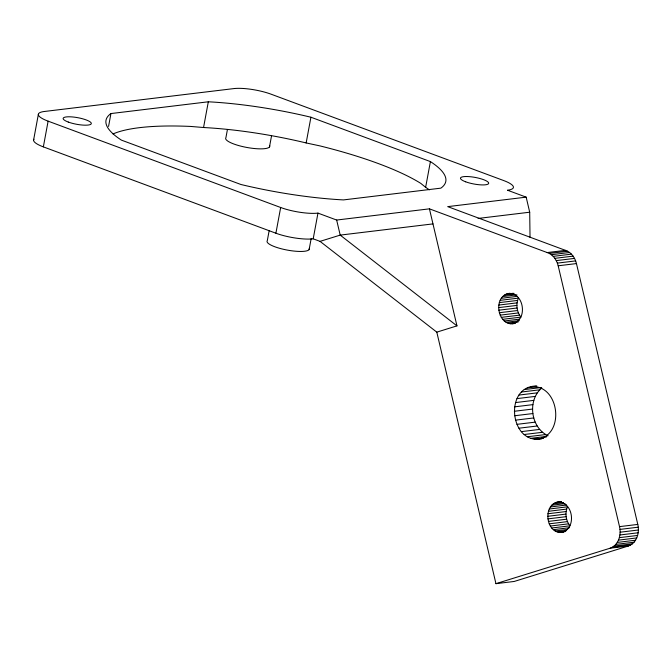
<?xml version="1.0" encoding="UTF-8"?>
<svg xmlns="http://www.w3.org/2000/svg" width="672" height="672" viewBox="0 0 672 672"><rect width="100%" height="100%" fill="white"/><g stroke="black" fill="none" stroke-linecap="round" stroke-linejoin="round"><path stroke-width="1.01" d="M515.105 323.358C497.07 328.079 491.896 294.748 510.098 293.286M502.656 319.334L520.934 317.125C516.709 311.884 515.726 304.29 518.423 298.133L500.153 300.342M541.758 438.782C509.527 445.343 503.479 385.4 536.852 386.03M548.125 435.742C530.611 427.854 527.1 400.201 541.808 387.988M563.153 532.165C544.555 535.525 541.817 500.648 561.196 501.715M551.729 528.007L569.999 525.798C565.774 520.565 564.799 512.971 567.496 506.814L549.217 509.023M33.928 139.247A26.939 6.292 10.5 0 0 43.352 146.874L275.898 233.218A26.939 6.292 10.5 0 0 313.202 238.829L320.04 241.366L436.8 332.144L495.944 583.666L610.168 548.192C618.677 545.227 621.508 534.685 619.517 526.63L558.18 265.784C556.811 260.039 553.022 254.436 547.201 252.563L429.433 208.841L336.655 220.046L317.965 213.108A26.939 6.292 10.5 0 1 280.669 207.497L48.115 121.153A26.939 6.292 10.5 0 1 44.318 111.493L233.822 88.595A26.939 6.292 10.5 0 1 271.127 94.206L503.672 180.55A26.939 6.292 10.5 0 1 507.478 190.21L526.168 197.148L529.704 212.209L530.032 237.384M495.944 583.666L514.214 581.456L628.446 545.983C636.955 543.018 639.778 532.476 637.795 524.42L576.458 263.575C575.089 257.83 571.301 252.227 565.48 250.362L447.712 206.632L526.168 197.148M108.562 126.42L110.947 113.56L208.32 101.791A145.572 33.986 10.5 0 1 310.926 117.222L430.408 161.591A145.572 33.986 10.5 0 1 440.857 188.152L343.476 199.912A145.572 33.986 10.5 0 1 240.87 184.481L121.388 140.112A145.572 33.986 10.5 0 1 110.93 113.56M429.341 189.865A145.572 33.986 10.5 0 0 425.628 187.312L420.748 183.347A172.62 40.295 10.5 0 0 320.023 145.916L306.155 142.943L310.918 117.222M425.636 187.312L430.408 161.591M33.6 140.028L38.363 114.307M43.352 146.874L48.115 121.153M227.422 129.57L225.926 137.634A22.42 5.233 10.5 0 0 247.061 147.496A22.42 5.233 10.5 0 0 269.657 145.597M269.48 146.95L271.538 135.853M269.17 230.588L267.305 240.677A21.521 5.023 10.5 0 0 287.591 250.144A21.521 5.023 10.5 0 0 309.28 248.321M275.898 233.218L280.669 207.497M309.12 249.623L311.178 238.526M313.202 238.829L317.965 213.108M208.32 101.791L203.549 127.512L190.663 126.437A172.62 40.295 10.5 0 0 113.014 133.946M537.692 439.27C565.807 434.7 559.222 383.628 530.762 386.77M320.04 241.366L340.2 235.108L432.978 223.894M436.8 332.144L456.96 325.878L429.433 208.841M512.056 323.728C528.226 321.098 524.437 291.724 508.066 293.53M561.128 532.409C577.29 529.771 573.51 500.405 557.138 502.211M478.094 218.442L529.704 212.209M547.201 252.563L565.48 250.362M549.335 253.436L567.613 251.227M551.351 254.705L569.629 252.496M553.216 256.36L571.486 254.15M554.862 258.342L573.14 256.133M556.265 260.61L574.535 258.401M557.374 263.113L575.652 260.904M558.18 265.784L576.458 263.575M506.134 294.134L513.24 293.278M512.098 293.63L514.13 293.387M504.319 295.151L513.458 294.042M502.69 296.554L516.902 294.832M501.287 298.301L517.532 296.335M499.313 302.627L517.591 300.418M498.8 305.071L517.07 302.862M498.624 307.625L516.902 305.416M498.792 310.204L517.07 307.994M499.296 312.732L517.574 310.523M500.128 315.143L518.406 312.934M501.262 317.36L519.532 315.151M504.286 320.989L519.515 319.15M506.092 322.291L519.288 320.695M508.024 323.198L518.179 321.972M510.031 323.677L515.113 323.064M534.257 386.476L536.281 386.232M527.394 387.82L536.525 386.711M524.244 389.584L541.506 387.5M521.413 392.02L539.683 389.81M518.969 395.06L537.247 392.851M516.995 398.614L535.265 396.404M515.533 402.578L533.812 400.369M514.643 406.837L532.921 404.628M514.34 411.272L532.61 409.063M514.626 415.75L532.904 413.549M515.508 420.151L533.786 417.942M516.953 424.343L535.231 422.134M518.918 428.207L537.197 425.998M521.354 431.626L539.633 429.416M524.177 434.507L542.455 432.298M527.318 436.766L545.597 434.566M530.687 438.346L546.932 436.38M544.412 437.186L546.437 436.943M534.181 439.186L543.32 438.085M541.136 438.598L543.169 438.354M559.146 502.043L561.179 501.799M555.198 502.816L561.288 502.076M553.392 503.832L563.539 502.597M551.762 505.235L564.959 503.639M550.351 506.982L566.597 505.016M548.377 511.3L566.656 509.09M547.865 513.752L566.143 511.543M547.688 516.306L565.967 514.097M547.856 518.876L566.135 516.676M548.369 521.413L566.639 519.204M549.2 523.824L567.47 521.615M550.326 526.042L568.604 523.832M553.35 529.67L569.596 527.705M555.156 530.964L567.344 529.494M557.096 531.871L566.236 530.771M559.104 532.358L565.194 531.619M619.517 526.63L637.795 524.42M619.996 529.402L638.266 527.192M620.122 532.207L638.4 529.998M619.912 534.979L638.19 532.77M619.357 537.65L637.627 535.441M618.475 540.145L636.754 537.936M617.291 542.422L635.561 540.212M615.821 544.404L634.099 542.195M614.124 546.05L632.394 543.841M612.217 547.327L630.496 545.118M610.168 548.192L628.446 545.983M456.96 325.878L340.2 235.108L336.655 220.046M203.557 127.52A145.572 33.986 10.5 0 1 306.155 142.943M465.662 181.801A14.347 3.352 10.5 0 0 488.519 183.7A14.347 3.352 10.5 0 0 469.56 176.66A14.347 3.352 10.5 0 0 465.662 181.801M68.292 122.06A14.347 3.352 10.5 0 0 91.148 123.967A14.347 3.352 10.5 0 0 72.19 116.928A14.347 3.352 10.5 0 0 68.292 122.06"/></g></svg>
